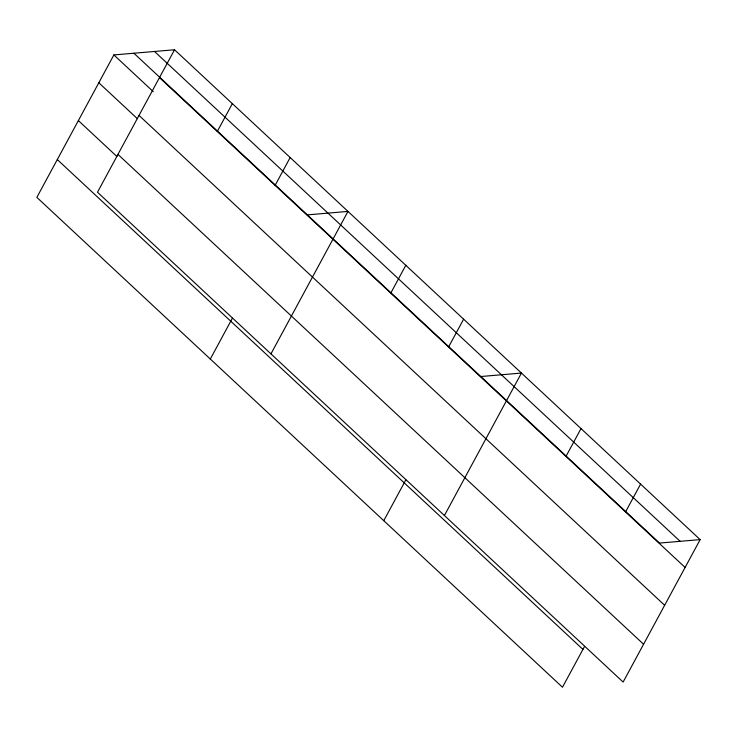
<?xml version="1.0" encoding="UTF-8"?>
<svg xmlns="http://www.w3.org/2000/svg" width="737" height="737" viewBox="0 0 737 737"><rect width="100%" height="100%" fill="white"/><g stroke="black" fill="none" stroke-linecap="round" stroke-linejoin="round"><path stroke-width="1.11" d="M174.522 49.766L97.496 192.219L623.124 682.066L700.15 539.622L174.522 49.766L113.876 54.934L36.85 197.378L562.478 687.234L584.552 646.413M217.286 131.49L232.339 103.65M275.113 185.374L290.157 157.534M210.312 359.03L232.376 318.209M270.958 353.871L347.975 211.418L307.347 214.882M390.748 293.142L405.801 265.302M448.566 347.026L463.619 319.185M383.765 520.681L405.838 479.861M444.411 515.522L521.437 373.069L480.8 376.524M565.961 456.424L581.005 428.584M625.529 511.939L640.582 484.098M700.15 539.622L659.514 543.077L133.885 53.23M154.503 51.47L680.14 541.317M159.468 77.606L685.097 567.453M113.876 54.934L153.259 91.637M139.017 115.423L664.645 605.28M98.822 82.765L137.368 118.685M117.948 154.392L643.576 644.249M78.371 120.592L116.916 156.511M57.302 159.56L582.93 649.408"/></g></svg>
